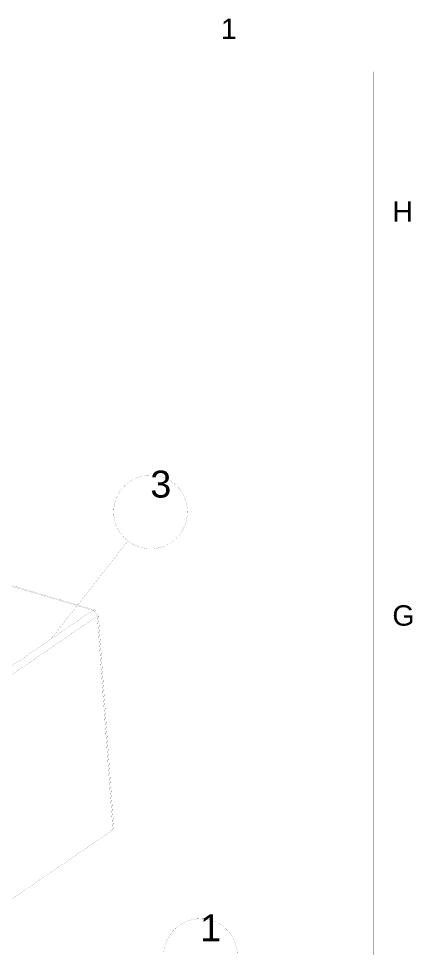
# Model space of a CAD drawing. Header units: inches. Extents: x 0 to 35.2, y -0.7 to 15.9.
# Drawn here: x 33.172 to 35.186, y 11.124 to 15.881 of the extents above; entities that cross this region are included whole.
import ezdxf

# ---------------------------------------------------------------- set-up
doc = ezdxf.new("R2010")
doc.units = ezdxf.units.IN
doc.header["$MEASUREMENT"] = 0
doc.layers.add('Board Outline', color=216, linetype='Continuous')
doc.layers.add('Dimensions', color=6, linetype='Continuous')
doc.styles.add('Arial', font='', dxfattribs={"height": 0.2})
doc.styles.get('Arial').set_extended_font_data('Arial')

msp = doc.modelspace()

# ---------------------------------------------------------------- linework, layer by layer
at = {"layer": 'Board Outline'}
for points in [[(34.0358, 13.3573, 0.0005, 0.0005, 1), (33.6585, 13.3573, 0.0005, 0.0005, 1)], [(33.6584, 13.3573, 0.00025, 0.00025, 1), (33.6587, 13.3573, 0.00025, 0.00025, 1)], [(34.0356, 13.3573, 0.00025, 0.00025, 1), (34.0359, 13.3573, 0.00025, 0.00025, 1)], [(33.7308, 13.2087, 0.00025, 0.00025, 1), (33.7311, 13.2087, 0.00025, 0.00025, 1)], [(33.3384, 12.707, 0.00025, 0.00025, 1), (33.3386, 12.707, 0.00025, 0.00025, 1)], [(34.2907, 11.0872, 0.0005, 0.0005, 1), (33.9135, 11.0872, 0.0005, 0.0005, 1)]]:
    msp.add_lwpolyline(points, format="xyseb", close=True, dxfattribs=at)
msp.add_lwpolyline([(33.3385, 12.707, 0.0005, 0.0005, 0), (33.7309, 13.2087, 0.0005, 0.0005, 0)], format="xyseb", dxfattribs=at)
at = {"layer": 'Dimensions'}
for points in [[(33.2335, 15.6102, 0.0005, 0.0005, 0), (33.2335, 15.8071, 0.0005, 0.0005, 0)], [(11.9933, 15.6102, 0.0005, 0.0005, 0), (34.9854, 15.6102, 0.0005, 0.0005, 0)], [(34.9854, -0.5315, 0.0005, 0.0005, 0), (34.9854, 15.6102, 0.0005, 0.0005, 0)], [(34.9854, 13.7402, 0.0005, 0.0005, 0), (35.1823, 13.7402, 0.0005, 0.0005, 0)], [(33.1062, 12.9852, 0.0005, 0.0005, 0), (33.552, 12.8534, 0.0005, 0.0005, 0)], [(33.1153, 12.9872, 0.0005, 0.0005, 0), (33.5612, 12.8554, 0.0005, 0.0005, 0)], [(32.2055, 11.9303, 0.0005, 0.0005, 0), (33.552, 12.8534, 0.0005, 0.0005, 0)], [(33.552, 12.8534, 0.0005, 0.0005, -0.237149), (33.5612, 12.8554, 0.0005, 0.0005, 0)], [(33.552, 12.8534, 0.0005, 0.0005, -0.290623), (33.5747, 12.8241, 0.0005, 0.0005, 0)], [(33.5612, 12.8554, 0.0005, 0.0005, -0.312365), (33.5799, 12.8322, 0.0005, 0.0005, 0)], [(32.2282, 11.901, 0.0005, 0.0005, 0), (33.5747, 12.8241, 0.0005, 0.0005, 0)], [(33.5799, 12.8322, 0.0005, 0.0005, -0.27419), (33.5747, 12.8241, 0.0005, 0.0005, 0)], [(33.5747, 12.8241, 0.0005, 0.0005, 0), (33.654, 11.7303, 0.0005, 0.0005, 0)], [(33.5799, 12.8322, 0.0005, 0.0005, 0), (33.6592, 11.7384, 0.0005, 0.0005, 0)], [(32.3075, 10.8072, 0.0005, 0.0005, 0), (33.654, 11.7303, 0.0005, 0.0005, 0)], [(33.6592, 11.7384, 0.0005, 0.0005, -0.27419), (33.654, 11.7303, 0.0005, 0.0005, 0)], [(34.9854, 11.6732, 0.0005, 0.0005, 0), (35.1823, 11.6732, 0.0005, 0.0005, 0)]]:
    msp.add_lwpolyline(points, format="xyseb", dxfattribs=at)
for points in [[(33.2334, 15.8071, 0.00025, 0.00025, 1), (33.2336, 15.8071, 0.00025, 0.00025, 1)], [(33.2334, 15.6102, 0.00025, 0.00025, 1), (33.2336, 15.6102, 0.00025, 0.00025, 1)], [(34.9853, 15.6102, 0.00025, 0.00025, 1), (34.9856, 15.6102, 0.00025, 0.00025, 1)], [(34.9853, 15.6102, 0.00025, 0.00025, 1), (34.9856, 15.6102, 0.00025, 0.00025, 1)], [(34.9853, 13.7402, 0.00025, 0.00025, 1), (34.9856, 13.7402, 0.00025, 0.00025, 1)], [(35.1822, 13.7402, 0.00025, 0.00025, 1), (35.1824, 13.7402, 0.00025, 0.00025, 1)], [(33.5519, 12.8534, 0.00025, 0.00025, 1), (33.5522, 12.8534, 0.00025, 0.00025, 1)], [(33.5519, 12.8534, 0.00025, 0.00025, 1), (33.5522, 12.8534, 0.00025, 0.00025, 1)], [(33.5519, 12.8534, 0.00025, 0.00025, 1), (33.5522, 12.8534, 0.00025, 0.00025, 1)], [(33.5519, 12.8534, 0.00025, 0.00025, 1), (33.5522, 12.8534, 0.00025, 0.00025, 1)], [(33.561, 12.8554, 0.00025, 0.00025, 1), (33.5613, 12.8554, 0.00025, 0.00025, 1)], [(33.561, 12.8554, 0.00025, 0.00025, 1), (33.5613, 12.8554, 0.00025, 0.00025, 1)], [(33.561, 12.8554, 0.00025, 0.00025, 1), (33.5613, 12.8554, 0.00025, 0.00025, 1)], [(33.5746, 12.8241, 0.00025, 0.00025, 1), (33.5748, 12.8241, 0.00025, 0.00025, 1)], [(33.5746, 12.8241, 0.00025, 0.00025, 1), (33.5748, 12.8241, 0.00025, 0.00025, 1)], [(33.5746, 12.8241, 0.00025, 0.00025, 1), (33.5748, 12.8241, 0.00025, 0.00025, 1)], [(33.5746, 12.8241, 0.00025, 0.00025, 1), (33.5748, 12.8241, 0.00025, 0.00025, 1)], [(33.5798, 12.8322, 0.00025, 0.00025, 1), (33.58, 12.8322, 0.00025, 0.00025, 1)], [(33.5798, 12.8322, 0.00025, 0.00025, 1), (33.58, 12.8322, 0.00025, 0.00025, 1)], [(33.5798, 12.8322, 0.00025, 0.00025, 1), (33.58, 12.8322, 0.00025, 0.00025, 1)], [(33.6538, 11.7303, 0.00025, 0.00025, 1), (33.6541, 11.7303, 0.00025, 0.00025, 1)], [(33.6538, 11.7303, 0.00025, 0.00025, 1), (33.6541, 11.7303, 0.00025, 0.00025, 1)], [(33.6538, 11.7303, 0.00025, 0.00025, 1), (33.6541, 11.7303, 0.00025, 0.00025, 1)], [(33.659, 11.7384, 0.00025, 0.00025, 1), (33.6593, 11.7384, 0.00025, 0.00025, 1)], [(33.659, 11.7384, 0.00025, 0.00025, 1), (33.6593, 11.7384, 0.00025, 0.00025, 1)], [(34.9853, 11.6732, 0.00025, 0.00025, 1), (34.9856, 11.6732, 0.00025, 0.00025, 1)], [(35.1822, 11.6732, 0.00025, 0.00025, 1), (35.1824, 11.6732, 0.00025, 0.00025, 1)]]:
    msp.add_lwpolyline(points, format="xyseb", close=True, dxfattribs=at)

# ---------------------------------------------------------------- texts
at = {"layer": 'Board Outline', "style": 'Arial'}
for s, p in [('3', (33.8458, 13.4306)), ('1', (34.1007, 11.1606))]:
    msp.add_text(s, height=0.1378, dxfattribs=at).set_placement(p)
at = {"layer": 'Dimensions', "style": 'Arial'}
for s, p in [('1', (34.2068, 15.777)), ('H', (35.0836, 14.842)), ('G', (35.0835, 12.7751))]:
    msp.add_text(s, height=0.1042, dxfattribs=at).set_placement(p)

doc.saveas('drawing.dxf')
